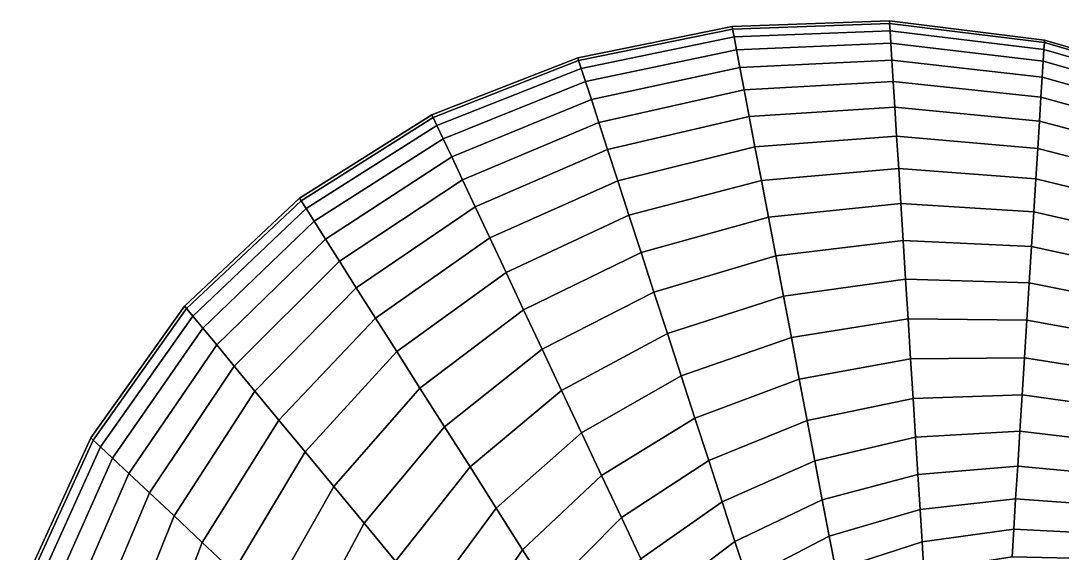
# Model space of a CAD drawing. Extents: x -13.1 to 9.8, y -16 to 20.1.
# Drawn here: x -12.25 to 1.22, y 13.2 to 20.09 of the extents above; entities that cross this region are included whole.
import ezdxf

# ---------------------------------------------------------------- set-up
doc = ezdxf.new("R2010")
doc.units = 0
doc.header["$MEASUREMENT"] = 0

msp = doc.modelspace()

# ---------------------------------------------------------------- linework, layer by layer
for points in [[(-1.01179, 20.0859), (-3.04841, 20.0139), (-3.04195, 19.98, 0.548303), (-1.00975, 20.0534, 0.517072)], [(-1.00975, 20.0534, -0.517072), (-3.04195, 19.98, -0.548303), (-3.04841, 20.0139), (-1.01179, 20.0859)], [(0.99602, 19.8352), (-1.01179, 20.0859), (-1.00975, 20.0534, 0.517072), (0.994101, 19.8047, 0.485593)], [(0.994101, 19.8047, -0.485593), (-1.00975, 20.0534, -0.517072), (-1.01179, 20.0859), (0.99602, 19.8352)], [(-3.04841, 20.0139), (-5.04451, 19.6089), (-5.03326, 19.5743, 0.578793), (-3.04195, 19.98, 0.548303)], [(-3.04195, 19.98, -0.548303), (-5.03326, 19.5743, -0.578793), (-5.04451, 19.6089), (-3.04841, 20.0139)], [(-3.04195, 19.98, 0.548303), (-5.03326, 19.5743, 0.578793), (-4.99968, 19.4709, 1.14846), (-3.02266, 19.8789, 1.08796)], [(-3.02266, 19.8789, -1.08796), (-4.99968, 19.4709, -1.14846), (-5.03326, 19.5743, -0.578793), (-3.04195, 19.98, -0.548303)], [(-1.00975, 20.0534, 0.517072), (-3.04195, 19.98, 0.548303), (-3.02266, 19.8789, 1.08796), (-1.00365, 19.9565, 1.02599)], [(-1.00365, 19.9565, -1.02599), (-3.02266, 19.8789, -1.08796), (-3.04195, 19.98, -0.548303), (-1.00975, 20.0534, -0.517072)], [(-1.00365, 19.9565, 1.02599), (-3.02266, 19.8789, 1.08796), (-2.99084, 19.7121, 1.61046), (-0.993599, 19.7967, 1.51873)], [(-0.993599, 19.7967, -1.51873), (-2.99084, 19.7121, -1.61046), (-3.02266, 19.8789, -1.08796), (-1.00365, 19.9565, -1.02599)], [(0.994101, 19.8047, 0.485593), (-1.00975, 20.0534, 0.517072), (-1.00365, 19.9565, 1.02599), (0.988377, 19.7137, 0.963529)], [(0.988377, 19.7137, -0.963529), (-1.00365, 19.9565, -1.02599), (-1.00975, 20.0534, -0.517072), (0.994101, 19.8047, -0.485593)], [(0.988377, 19.7137, 0.963529), (-1.00365, 19.9565, 1.02599), (-0.993599, 19.7967, 1.51873), (0.978936, 19.5637, 1.42627)], [(0.978936, 19.5637, -1.42627), (-0.993599, 19.7967, -1.51873), (-1.00365, 19.9565, -1.02599), (0.988377, 19.7137, -0.963529)], [(-3.02266, 19.8789, 1.08796), (-4.99968, 19.4709, 1.14846), (-4.9443, 19.3005, 1.70001), (-2.99084, 19.7121, 1.61046)], [(-2.99084, 19.7121, -1.61046), (-4.9443, 19.3005, -1.70001), (-4.99968, 19.4709, -1.14846), (-3.02266, 19.8789, -1.08796)], [(2.90796, 19.2776), (0.99602, 19.8352), (0.994101, 19.8047, 0.485593), (2.90261, 19.2495, 0.454363)], [(2.90261, 19.2495, -0.454363), (0.994101, 19.8047, -0.485593), (0.99602, 19.8352), (2.90796, 19.2776)], [(-2.99084, 19.7121, 1.61046), (-4.9443, 19.3005, 1.70001), (-4.86799, 19.0657, 2.22475), (-2.94701, 19.4823, 2.10756)], [(-2.94701, 19.4823, -2.10756), (-4.86799, 19.0657, -2.22475), (-4.9443, 19.3005, -1.70001), (-2.99084, 19.7121, -1.61046)], [(-0.993599, 19.7967, 1.51873), (-2.99084, 19.7121, 1.61046), (-2.94701, 19.4823, 2.10756), (-0.979748, 19.5766, 1.98751)], [(-0.979748, 19.5766, -1.98751), (-2.94701, 19.4823, -2.10756), (-2.99084, 19.7121, -1.61046), (-0.993599, 19.7967, -1.51873)], [(0.978936, 19.5637, 1.42627), (-0.993599, 19.7967, 1.51873), (-0.979748, 19.5766, 1.98751), (0.965928, 19.3569, 1.86652)], [(0.965928, 19.3569, -1.86652), (-0.979748, 19.5766, -1.98751), (-0.993599, 19.7967, -1.51873), (0.978936, 19.5637, -1.42627)], [(2.88662, 19.1657, 0.90156), (0.988377, 19.7137, 0.963529), (0.978936, 19.5637, 1.42627), (2.86026, 19.0276, 1.33454)], [(2.86026, 19.0276, -1.33454), (0.978936, 19.5637, -1.42627), (0.988377, 19.7137, -0.963529), (2.88662, 19.1657, -0.90156)], [(2.90261, 19.2495, 0.454363), (0.994101, 19.8047, 0.485593), (0.988377, 19.7137, 0.963529), (2.88662, 19.1657, 0.90156)], [(2.88662, 19.1657, -0.90156), (0.988377, 19.7137, -0.963529), (0.994101, 19.8047, -0.485593), (2.90261, 19.2495, -0.454363)], [(-5.04451, 19.6089), (-6.93191, 18.8671), (-6.91562, 18.8324, 0.608062), (-5.03326, 19.5743, 0.578793)], [(-5.03326, 19.5743, -0.578793), (-6.91562, 18.8324, -0.608062), (-6.93191, 18.8671), (-5.04451, 19.6089)], [(-5.03326, 19.5743, 0.578793), (-6.91562, 18.8324, 0.608062), (-6.86701, 18.7291, 1.20653), (-4.99968, 19.4709, 1.14846)], [(-4.99968, 19.4709, -1.14846), (-6.86701, 18.7291, -1.20653), (-6.91562, 18.8324, -0.608062), (-5.03326, 19.5743, -0.578793)], [(-0.979748, 19.5766, 1.98751), (-2.94701, 19.4823, 2.10756), (-2.89185, 19.1932, 2.57142), (-0.962317, 19.2995, 2.42496)], [(-0.962317, 19.2995, -2.42496), (-2.89185, 19.1932, -2.57142), (-2.94701, 19.4823, -2.10756), (-0.979748, 19.5766, -1.98751)], [(0.965928, 19.3569, 1.86652), (-0.979748, 19.5766, 1.98751), (-0.962317, 19.2995, 2.42496), (0.949558, 19.0967, 2.27733)], [(0.949558, 19.0967, -2.27733), (-0.962317, 19.2995, -2.42496), (-0.979748, 19.5766, -1.98751), (0.965928, 19.3569, -1.86652)], [(2.86026, 19.0276, 1.33454), (0.978936, 19.5637, 1.42627), (0.965928, 19.3569, 1.86652), (2.82394, 18.8371, 1.74647)], [(2.82394, 18.8371, -1.74647), (0.965928, 19.3569, -1.86652), (0.978936, 19.5637, -1.42627), (2.86026, 19.0276, -1.33454)], [(-4.99968, 19.4709, 1.14846), (-6.86701, 18.7291, 1.20653), (-6.78685, 18.5588, 1.78598), (-4.9443, 19.3005, 1.70001)], [(-4.9443, 19.3005, -1.70001), (-6.78685, 18.5588, -1.78598), (-6.86701, 18.7291, -1.20653), (-4.99968, 19.4709, -1.14846)], [(-2.94701, 19.4823, 2.10756), (-4.86799, 19.0657, 2.22475), (-4.77197, 18.7701, 2.71441), (-2.89185, 19.1932, 2.57142)], [(-2.89185, 19.1932, -2.57142), (-4.77197, 18.7701, -2.71441), (-4.86799, 19.0657, -2.22475), (-2.94701, 19.4823, -2.10756)], [(-4.9443, 19.3005, 1.70001), (-6.78685, 18.5588, 1.78598), (-6.6764, 18.3241, 2.33726), (-4.86799, 19.0657, 2.22475)], [(-4.86799, 19.0657, -2.22475), (-6.6764, 18.3241, -2.33726), (-6.78685, 18.5588, -1.78598), (-4.9443, 19.3005, -1.70001)], [(-0.962317, 19.2995, 2.42496), (-2.89185, 19.1932, 2.57142), (-2.82623, 18.8492, 2.99473), (-0.94158, 18.9699, 2.82415)], [(-0.94158, 18.9699, -2.82415), (-2.82623, 18.8492, -2.99473), (-2.89185, 19.1932, -2.57142), (-0.962317, 19.2995, -2.42496)], [(0.949558, 19.0967, 2.27733), (-0.962317, 19.2995, 2.42496), (-0.94158, 18.9699, 2.82415), (0.930084, 18.7872, 2.65222)], [(0.930084, 18.7872, -2.65222), (-0.94158, 18.9699, -2.82415), (-0.962317, 19.2995, -2.42496), (0.949558, 19.0967, -2.27733)], [(2.82394, 18.8371, 1.74647), (0.965928, 19.3569, 1.86652), (0.949558, 19.0967, 2.27733), (2.77823, 18.5975, 2.13086)], [(2.77823, 18.5975, -2.13086), (0.949558, 19.0967, -2.27733), (0.965928, 19.3569, -1.86652), (2.82394, 18.8371, -1.74647)], [(-2.89185, 19.1932, 2.57142), (-4.77197, 18.7701, 2.71441), (-4.65773, 18.4185, 3.16126), (-2.82623, 18.8492, 2.99473)], [(-2.82623, 18.8492, -2.99473), (-4.65773, 18.4185, -3.16126), (-4.77197, 18.7701, -2.71441), (-2.89185, 19.1932, -2.57142)], [(-4.86799, 19.0657, 2.22475), (-6.6764, 18.3241, 2.33726), (-6.5374, 18.0287, 2.85167), (-4.77197, 18.7701, 2.71441)], [(-4.77197, 18.7701, -2.71441), (-6.5374, 18.0287, -2.85167), (-6.6764, 18.3241, -2.33726), (-4.86799, 19.0657, -2.22475)], [(2.77823, 18.5975, 2.13086), (0.949558, 19.0967, 2.27733), (0.930084, 18.7872, 2.65222), (2.72385, 18.3125, 2.48165)], [(2.72385, 18.3125, -2.48165), (0.930084, 18.7872, -2.65222), (0.949558, 19.0967, -2.27733), (2.77823, 18.5975, -2.13086)], [(-0.94158, 18.9699, 2.82415), (-2.82623, 18.8492, 2.99473), (-2.75119, 18.4558, 3.37081), (-0.917866, 18.593, 3.17881)], [(-0.917866, 18.593, -3.17881), (-2.75119, 18.4558, -3.37081), (-2.82623, 18.8492, -2.99473), (-0.94158, 18.9699, -2.82415)], [(0.930084, 18.7872, 2.65222), (-0.94158, 18.9699, 2.82415), (-0.917866, 18.593, 3.17881), (0.907813, 18.4332, 2.98529)], [(0.907813, 18.4332, -2.98529), (-0.917866, 18.593, -3.17881), (-0.94158, 18.9699, -2.82415), (0.930084, 18.7872, -2.65222)], [(-6.93191, 18.8671), (-8.64697, 17.7914), (-8.62554, 17.7576, 0.635647), (-6.91562, 18.8324, 0.608062)], [(-6.91562, 18.8324, -0.608062), (-8.62554, 17.7576, -0.635647), (-8.64697, 17.7914), (-6.93191, 18.8671)], [(-6.91562, 18.8324, 0.608062), (-8.62554, 17.7576, 0.635647), (-8.56159, 17.6569, 1.26127), (-6.86701, 18.7291, 1.20653)], [(-6.86701, 18.7291, -1.20653), (-8.56159, 17.6569, -1.26127), (-8.62554, 17.7576, -0.635647), (-6.91562, 18.8324, -0.608062)], [(-4.77197, 18.7701, 2.71441), (-6.5374, 18.0287, 2.85167), (-6.37204, 17.6773, 3.32112), (-4.65773, 18.4185, 3.16126)], [(-4.65773, 18.4185, -3.16126), (-6.37204, 17.6773, -3.32112), (-6.5374, 18.0287, -2.85167), (-4.77197, 18.7701, -2.71441)], [(-2.82623, 18.8492, 2.99473), (-4.65773, 18.4185, 3.16126), (-4.52709, 18.0165, 3.55826), (-2.75119, 18.4558, 3.37081)], [(-2.75119, 18.4558, -3.37081), (-4.52709, 18.0165, -3.55826), (-4.65773, 18.4185, -3.16126), (-2.82623, 18.8492, -2.99473)], [(2.72385, 18.3125, 2.48165), (0.930084, 18.7872, 2.65222), (0.907813, 18.4332, 2.98529), (2.66166, 17.9865, 2.79329)], [(2.66166, 17.9865, -2.79329), (0.907813, 18.4332, -2.98529), (0.930084, 18.7872, -2.65222), (2.72385, 18.3125, -2.48165)], [(-6.86701, 18.7291, 1.20653), (-8.56159, 17.6569, 1.26127), (-8.45614, 17.4907, 1.867), (-6.78685, 18.5588, 1.78598)], [(-6.78685, 18.5588, -1.78598), (-8.45614, 17.4907, -1.867), (-8.56159, 17.6569, -1.26127), (-6.86701, 18.7291, -1.20653)], [(-6.78685, 18.5588, 1.78598), (-8.45614, 17.4907, 1.867), (-8.31083, 17.2617, 2.44329), (-6.6764, 18.3241, 2.33726)], [(-6.6764, 18.3241, -2.33726), (-8.31083, 17.2617, -2.44329), (-8.45614, 17.4907, -1.867), (-6.78685, 18.5588, -1.78598)], [(-0.917866, 18.593, 3.17881), (-2.75119, 18.4558, 3.37081), (-2.6679, 18.0192, 3.69373), (-0.891547, 18.1747, 3.48334)], [(-0.891547, 18.1747, -3.48334), (-2.6679, 18.0192, -3.69373), (-2.75119, 18.4558, -3.37081), (-0.917866, 18.593, -3.17881)], [(0.907813, 18.4332, 2.98529), (-0.917866, 18.593, 3.17881), (-0.891547, 18.1747, 3.48334), (0.883097, 18.0403, 3.27128)], [(0.883097, 18.0403, -3.27128), (-0.891547, 18.1747, -3.48334), (-0.917866, 18.593, -3.17881), (0.907813, 18.4332, -2.98529)], [(-4.65773, 18.4185, 3.16126), (-6.37204, 17.6773, 3.32112), (-6.18294, 17.2754, 3.73819), (-4.52709, 18.0165, 3.55826)], [(-4.52709, 18.0165, -3.55826), (-6.18294, 17.2754, -3.73819), (-6.37204, 17.6773, -3.32112), (-4.65773, 18.4185, -3.16126)], [(-2.75119, 18.4558, 3.37081), (-4.52709, 18.0165, 3.55826), (-4.38211, 17.5703, 3.89914), (-2.6679, 18.0192, 3.69373)], [(-2.6679, 18.0192, -3.69373), (-4.38211, 17.5703, -3.89914), (-4.52709, 18.0165, -3.55826), (-2.75119, 18.4558, -3.37081)], [(2.66166, 17.9865, 2.79329), (0.907813, 18.4332, 2.98529), (0.883097, 18.0403, 3.27128), (2.59265, 17.6247, 3.06089)], [(2.59265, 17.6247, -3.06089), (0.883097, 18.0403, -3.27128), (0.907813, 18.4332, -2.98529), (2.66166, 17.9865, -2.79329)], [(-6.6764, 18.3241, 2.33726), (-8.31083, 17.2617, 2.44329), (-8.12797, 16.9736, 2.98104), (-6.5374, 18.0287, 2.85167)], [(-6.5374, 18.0287, -2.85167), (-8.12797, 16.9736, -2.98104), (-8.31083, 17.2617, -2.44329), (-6.6764, 18.3241, -2.33726)], [(-0.891547, 18.1747, 3.48334), (-2.6679, 18.0192, 3.69373), (-2.57769, 17.5463, 3.9584), (-0.86304, 17.7215, 3.73294)], [(-0.86304, 17.7215, -3.73294), (-2.57769, 17.5463, -3.9584), (-2.6679, 18.0192, -3.69373), (-0.891547, 18.1747, -3.48334)], [(0.883097, 18.0403, 3.27128), (-0.891547, 18.1747, 3.48334), (-0.86304, 17.7215, 3.73294), (0.856325, 17.6148, 3.50568)], [(0.856325, 17.6148, -3.50568), (-0.86304, 17.7215, -3.73294), (-0.891547, 18.1747, -3.48334), (0.883097, 18.0403, -3.27128)], [(-6.5374, 18.0287, 2.85167), (-8.12797, 16.9736, 2.98104), (-7.91043, 16.6308, 3.47179), (-6.37204, 17.6773, 3.32112)], [(-6.37204, 17.6773, -3.32112), (-7.91043, 16.6308, -3.47179), (-8.12797, 16.9736, -2.98104), (-6.5374, 18.0287, -2.85167)], [(-4.52709, 18.0165, 3.55826), (-6.18294, 17.2754, 3.73819), (-5.97307, 16.8294, 4.09631), (-4.38211, 17.5703, 3.89914)], [(-4.38211, 17.5703, -3.89914), (-5.97307, 16.8294, -4.09631), (-6.18294, 17.2754, -3.73819), (-4.52709, 18.0165, -3.55826)], [(-2.6679, 18.0192, 3.69373), (-4.38211, 17.5703, 3.89914), (-4.22507, 17.0869, 4.17852), (-2.57769, 17.5463, 3.9584)], [(-2.57769, 17.5463, -3.9584), (-4.22507, 17.0869, -4.17852), (-4.38211, 17.5703, -3.89914), (-2.6679, 18.0192, -3.69373)], [(2.59265, 17.6247, 3.06089), (0.883097, 18.0403, 3.27128), (0.856325, 17.6148, 3.50568), (2.51789, 17.2328, 3.28021)], [(2.51789, 17.2328, -3.28021), (0.856325, 17.6148, -3.50568), (0.883097, 18.0403, -3.27128), (2.59265, 17.6247, -3.06089)], [(-8.64697, 17.7914), (-10.1337, 16.3926), (-10.1072, 16.3605, 0.661114), (-8.62554, 17.7576, 0.635647)], [(-8.62554, 17.7576, -0.635647), (-10.1072, 16.3605, -0.661114), (-10.1337, 16.3926), (-8.64697, 17.7914)], [(-8.62554, 17.7576, 0.635647), (-10.1072, 16.3605, 0.661114), (-10.0281, 16.2649, 1.3118), (-8.56159, 17.6569, 1.26127)], [(-8.56159, 17.6569, -1.26127), (-10.0281, 16.2649, -1.3118), (-10.1072, 16.3605, -0.661114), (-8.62554, 17.7576, -0.635647)], [(-8.56159, 17.6569, 1.26127), (-10.0281, 16.2649, 1.3118), (-9.89761, 16.1071, 1.9418), (-8.45614, 17.4907, 1.867)], [(-8.45614, 17.4907, -1.867), (-9.89761, 16.1071, -1.9418), (-10.0281, 16.2649, -1.3118), (-8.56159, 17.6569, -1.26127)], [(-6.37204, 17.6773, 3.32112), (-7.91043, 16.6308, 3.47179), (-7.66166, 16.2388, 3.90778), (-6.18294, 17.2754, 3.73819)], [(-6.18294, 17.2754, -3.73819), (-7.66166, 16.2388, -3.90778), (-7.91043, 16.6308, -3.47179), (-6.37204, 17.6773, -3.32112)], [(-0.86304, 17.7215, 3.73294), (-2.57769, 17.5463, 3.9584), (-2.48198, 17.0445, 4.16065), (-0.832793, 17.2408, 3.92366)], [(-0.832793, 17.2408, -3.92366), (-2.48198, 17.0445, -4.16065), (-2.57769, 17.5463, -3.9584), (-0.86304, 17.7215, -3.73294)], [(0.856325, 17.6148, 3.50568), (-0.86304, 17.7215, 3.73294), (-0.832793, 17.2408, 3.92366), (0.827919, 17.1633, 3.68479)], [(0.827919, 17.1633, -3.68479), (-0.832793, 17.2408, -3.92366), (-0.86304, 17.7215, -3.73294), (0.856325, 17.6148, -3.50568)], [(-4.38211, 17.5703, 3.89914), (-5.97307, 16.8294, 4.09631), (-5.74574, 16.3463, 4.38982), (-4.22507, 17.0869, 4.17852)], [(-4.22507, 17.0869, -4.17852), (-5.74574, 16.3463, -4.38982), (-5.97307, 16.8294, -4.09631), (-4.38211, 17.5703, -3.89914)], [(-2.57769, 17.5463, 3.9584), (-4.22507, 17.0869, 4.17852), (-4.05844, 16.5741, 4.39201), (-2.48198, 17.0445, 4.16065)], [(-2.48198, 17.0445, -4.16065), (-4.05844, 16.5741, -4.39201), (-4.22507, 17.0869, -4.17852), (-2.57769, 17.5463, -3.9584)], [(2.51789, 17.2328, 3.28021), (0.856325, 17.6148, 3.50568), (0.827919, 17.1633, 3.68479), (2.43858, 16.817, 3.44781)], [(2.43858, 16.817, -3.44781), (0.827919, 17.1633, -3.68479), (0.856325, 17.6148, -3.50568), (2.51789, 17.2328, -3.28021)], [(-8.45614, 17.4907, 1.867), (-9.89761, 16.1071, 1.9418), (-9.71782, 15.8898, 2.54118), (-8.31083, 17.2617, 2.44329)], [(-8.31083, 17.2617, -2.44329), (-9.71782, 15.8898, -2.54118), (-9.89761, 16.1071, -1.9418), (-8.45614, 17.4907, -1.867)], [(-8.31083, 17.2617, 2.44329), (-9.71782, 15.8898, 2.54118), (-9.49158, 15.6163, 3.10048), (-8.12797, 16.9736, 2.98104)], [(-8.12797, 16.9736, -2.98104), (-9.49158, 15.6163, -3.10048), (-9.71782, 15.8898, -2.54118), (-8.31083, 17.2617, -2.44329)], [(-6.18294, 17.2754, 3.73819), (-7.66166, 16.2388, 3.90778), (-7.38557, 15.8037, 4.28214), (-5.97307, 16.8294, 4.09631)], [(-5.97307, 16.8294, -4.09631), (-7.38557, 15.8037, -4.28214), (-7.66166, 16.2388, -3.90778), (-6.18294, 17.2754, -3.73819)], [(-0.832793, 17.2408, 3.92366), (-2.48198, 17.0445, 4.16065), (-2.38227, 16.5218, 4.29727), (-0.801283, 16.74, 4.05251)], [(-0.801283, 16.74, -4.05251), (-2.38227, 16.5218, -4.29727), (-2.48198, 17.0445, -4.16065), (-0.832793, 17.2408, -3.92366)], [(0.827919, 17.1633, 3.68479), (-0.832793, 17.2408, 3.92366), (-0.801283, 16.74, 4.05251), (0.798328, 16.693, 3.80579)], [(0.798328, 16.693, -3.80579), (-0.801283, 16.74, -4.05251), (-0.832793, 17.2408, -3.92366), (0.827919, 17.1633, -3.68479)], [(2.43858, 16.817, 3.44781), (0.827919, 17.1633, 3.68479), (0.798328, 16.693, 3.80579), (2.35595, 16.3839, 3.56102)], [(2.35595, 16.3839, -3.56102), (0.798328, 16.693, -3.80579), (0.827919, 17.1633, -3.68479), (2.43858, 16.817, -3.44781)], [(-4.22507, 17.0869, 4.17852), (-5.74574, 16.3463, 4.38982), (-5.50455, 15.8338, 4.61411), (-4.05844, 16.5741, 4.39201)], [(-4.05844, 16.5741, -4.39201), (-5.50455, 15.8338, -4.61411), (-5.74574, 16.3463, -4.38982), (-4.22507, 17.0869, -4.17852)], [(-2.48198, 17.0445, 4.16065), (-4.05844, 16.5741, 4.39201), (-3.88486, 16.0399, 4.53624), (-2.38227, 16.5218, 4.29727)], [(-2.38227, 16.5218, -4.29727), (-3.88486, 16.0399, -4.53624), (-4.05844, 16.5741, -4.39201), (-2.48198, 17.0445, -4.16065)], [(-8.12797, 16.9736, 2.98104), (-9.49158, 15.6163, 3.10048), (-9.22243, 15.291, 3.61088), (-7.91043, 16.6308, 3.47179)], [(-7.91043, 16.6308, -3.47179), (-9.22243, 15.291, -3.61088), (-9.49158, 15.6163, -3.10048), (-8.12797, 16.9736, -2.98104)], [(-5.97307, 16.8294, 4.09631), (-7.38557, 15.8037, 4.28214), (-7.08651, 15.3325, 4.58897), (-5.74574, 16.3463, 4.38982)], [(-5.74574, 16.3463, -4.38982), (-7.08651, 15.3325, -4.58897), (-7.38557, 15.8037, -4.28214), (-5.97307, 16.8294, -4.09631)], [(-0.801283, 16.74, 4.05251), (-2.38227, 16.5218, 4.29727), (-2.28013, 15.9864, 4.36613), (-0.769009, 16.227, 4.11744)], [(-0.769009, 16.227, -4.11744), (-2.28013, 15.9864, -4.36613), (-2.38227, 16.5218, -4.29727), (-0.801283, 16.74, -4.05251)], [(0.798328, 16.693, 3.80579), (-0.801283, 16.74, 4.05251), (-0.769009, 16.227, 4.11744), (0.768018, 16.2112, 3.86677)], [(0.768018, 16.2112, -3.86677), (-0.769009, 16.227, -4.11744), (-0.801283, 16.74, -4.05251), (0.798328, 16.693, -3.80579)], [(-7.91043, 16.6308, 3.47179), (-9.22243, 15.291, 3.61088), (-8.91463, 14.9189, 4.06434), (-7.66166, 16.2388, 3.90778)], [(-7.66166, 16.2388, -3.90778), (-8.91463, 14.9189, -4.06434), (-9.22243, 15.291, -3.61088), (-7.91043, 16.6308, -3.47179)], [(2.35595, 16.3839, 3.56102), (0.798328, 16.693, 3.80579), (0.768018, 16.2112, 3.86677), (2.27132, 15.9402, 3.61808)], [(2.27132, 15.9402, -3.61808), (0.768018, 16.2112, -3.86677), (0.798328, 16.693, -3.80579), (2.35595, 16.3839, -3.56102)], [(-4.05844, 16.5741, 4.39201), (-5.50455, 15.8338, 4.61411), (-5.25329, 15.2998, 4.76562), (-3.88486, 16.0399, 4.53624)], [(-3.88486, 16.0399, -4.53624), (-5.25329, 15.2998, -4.76562), (-5.50455, 15.8338, -4.61411), (-4.05844, 16.5741, -4.39201)], [(-2.38227, 16.5218, 4.29727), (-3.88486, 16.0399, 4.53624), (-3.70706, 15.4927, 4.60892), (-2.28013, 15.9864, 4.36613)], [(-2.28013, 15.9864, -4.36613), (-3.70706, 15.4927, -4.60892), (-3.88486, 16.0399, -4.53624), (-2.38227, 16.5218, -4.29727)], [(-10.1337, 16.3926), (-11.3466, 14.689), (-11.3152, 14.6595, 0.684061), (-10.1072, 16.3605, 0.661114)], [(-10.1072, 16.3605, -0.661114), (-11.3152, 14.6595, -0.684061), (-11.3466, 14.689), (-10.1337, 16.3926)], [(-10.1072, 16.3605, 0.661114), (-11.3152, 14.6595, 0.684061), (-11.2216, 14.5716, 1.35733), (-10.0281, 16.2649, 1.3118)], [(-10.0281, 16.2649, -1.3118), (-11.2216, 14.5716, -1.35733), (-11.3152, 14.6595, -0.684061), (-10.1072, 16.3605, -0.661114)], [(-5.74574, 16.3463, 4.38982), (-7.08651, 15.3325, 4.58897), (-6.7692, 14.8325, 4.82343), (-5.50455, 15.8338, 4.61411)], [(-5.50455, 15.8338, -4.61411), (-6.7692, 14.8325, -4.82343), (-7.08651, 15.3325, -4.58897), (-5.74574, 16.3463, -4.38982)], [(-10.0281, 16.2649, 1.3118), (-11.2216, 14.5716, 1.35733), (-11.0672, 14.4266, 2.0092), (-9.89761, 16.1071, 1.9418)], [(-9.89761, 16.1071, -1.9418), (-11.0672, 14.4266, -2.0092), (-11.2216, 14.5716, -1.35733), (-10.0281, 16.2649, -1.3118)], [(-7.66166, 16.2388, 3.90778), (-8.91463, 14.9189, 4.06434), (-8.57302, 14.506, 4.4537), (-7.38557, 15.8037, 4.28214)], [(-7.38557, 15.8037, -4.28214), (-8.57302, 14.506, -4.4537), (-8.91463, 14.9189, -4.06434), (-7.66166, 16.2388, -3.90778)], [(-0.769009, 16.227, 4.11744), (-2.28013, 15.9864, 4.36613), (-2.17719, 15.4468, 4.36613), (-0.736477, 15.7099, 4.11744)], [(-0.736477, 15.7099, -4.11744), (-2.17719, 15.4468, -4.36613), (-2.28013, 15.9864, -4.36613), (-0.769009, 16.227, -4.11744)], [(0.768018, 16.2112, 3.86677), (-0.769009, 16.227, 4.11744), (-0.736477, 15.7099, 4.11744), (0.737467, 15.7256, 3.86677)], [(0.737467, 15.7256, -3.86677), (-0.736477, 15.7099, -4.11744), (-0.769009, 16.227, -4.11744), (0.768018, 16.2112, -3.86677)], [(2.27132, 15.9402, 3.61808), (0.768018, 16.2112, 3.86677), (0.737467, 15.7256, 3.86677), (2.18601, 15.493, 3.61808)], [(2.18601, 15.493, -3.61808), (0.737467, 15.7256, -3.86677), (0.768018, 16.2112, -3.86677), (2.27132, 15.9402, -3.61808)], [(-9.89761, 16.1071, 1.9418), (-11.0672, 14.4266, 2.0092), (-10.8544, 14.2268, 2.62938), (-9.71782, 15.8898, 2.54118)], [(-9.71782, 15.8898, -2.54118), (-10.8544, 14.2268, -2.62938), (-11.0672, 14.4266, -2.0092), (-9.89761, 16.1071, -1.9418)], [(-3.88486, 16.0399, 4.53624), (-5.25329, 15.2998, 4.76562), (-4.99592, 14.7529, 4.84199), (-3.70706, 15.4927, 4.60892)], [(-3.70706, 15.4927, -4.60892), (-4.99592, 14.7529, -4.84199), (-5.25329, 15.2998, -4.76562), (-3.88486, 16.0399, -4.53624)], [(-2.28013, 15.9864, 4.36613), (-3.70706, 15.4927, 4.60892), (-3.52785, 14.9411, 4.60892), (-2.17719, 15.4468, 4.36613)], [(-2.17719, 15.4468, -4.36613), (-3.52785, 14.9411, -4.60892), (-3.70706, 15.4927, -4.60892), (-2.28013, 15.9864, -4.36613)], [(-9.71782, 15.8898, 2.54118), (-10.8544, 14.2268, 2.62938), (-10.5867, 13.9754, 3.2081), (-9.49158, 15.6163, 3.10048)], [(-9.49158, 15.6163, -3.10048), (-10.5867, 13.9754, -3.2081), (-10.8544, 14.2268, -2.62938), (-9.71782, 15.8898, -2.54118)], [(-7.38557, 15.8037, 4.28214), (-8.57302, 14.506, 4.4537), (-8.20301, 14.0587, 4.77283), (-7.08651, 15.3325, 4.58897)], [(-7.08651, 15.3325, -4.58897), (-8.20301, 14.0587, -4.77283), (-8.57302, 14.506, -4.4537), (-7.38557, 15.8037, -4.28214)], [(-5.50455, 15.8338, 4.61411), (-6.7692, 14.8325, 4.82343), (-6.43866, 14.3116, 4.98182), (-5.25329, 15.2998, 4.76562)], [(-5.25329, 15.2998, -4.76562), (-6.43866, 14.3116, -4.98182), (-6.7692, 14.8325, -4.82343), (-5.50455, 15.8338, -4.61411)], [(-0.736477, 15.7099, 4.11744), (-2.17719, 15.4468, 4.36613), (-2.07506, 14.9114, 4.29727), (-0.704202, 15.1969, 4.05251)], [(-0.704202, 15.1969, -4.05251), (-2.07506, 14.9114, -4.29727), (-2.17719, 15.4468, -4.36613), (-0.736477, 15.7099, -4.11744)], [(0.737467, 15.7256, 3.86677), (-0.736477, 15.7099, 4.11744), (-0.704202, 15.1969, 4.05251), (0.707157, 15.2439, 3.80579)], [(0.707157, 15.2439, -3.80579), (-0.704202, 15.1969, -4.05251), (-0.736477, 15.7099, -4.11744), (0.737467, 15.7256, -3.86677)], [(2.18601, 15.493, 3.61808), (0.737467, 15.7256, 3.86677), (0.707157, 15.2439, 3.80579), (2.10137, 15.0493, 3.56102)], [(2.10137, 15.0493, -3.56102), (0.707157, 15.2439, -3.80579), (0.737467, 15.7256, -3.86677), (2.18601, 15.493, -3.61808)], [(-9.49158, 15.6163, 3.10048), (-10.5867, 13.9754, 3.2081), (-10.2682, 13.6763, 3.73622), (-9.22243, 15.291, 3.61088)], [(-9.22243, 15.291, -3.61088), (-10.2682, 13.6763, -3.73622), (-10.5867, 13.9754, -3.2081), (-9.49158, 15.6163, -3.10048)], [(-3.70706, 15.4927, 4.60892), (-4.99592, 14.7529, 4.84199), (-4.73651, 14.2016, 4.84199), (-3.52785, 14.9411, 4.60892)], [(-3.52785, 14.9411, -4.60892), (-4.73651, 14.2016, -4.84199), (-4.99592, 14.7529, -4.84199), (-3.70706, 15.4927, -4.60892)], [(-2.17719, 15.4468, 4.36613), (-3.52785, 14.9411, 4.60892), (-3.35006, 14.3939, 4.53624), (-2.07506, 14.9114, 4.29727)], [(-2.07506, 14.9114, -4.29727), (-3.35006, 14.3939, -4.53624), (-3.52785, 14.9411, -4.60892), (-2.17719, 15.4468, -4.36613)], [(-9.22243, 15.291, 3.61088), (-10.2682, 13.6763, 3.73622), (-9.90399, 13.3343, 4.20541), (-8.91463, 14.9189, 4.06434)], [(-8.91463, 14.9189, -4.06434), (-9.90399, 13.3343, -4.20541), (-10.2682, 13.6763, -3.73622), (-9.22243, 15.291, -3.61088)], [(-7.08651, 15.3325, 4.58897), (-8.20301, 14.0587, 4.77283), (-7.81042, 13.5842, 5.01668), (-6.7692, 14.8325, 4.82343)], [(-6.7692, 14.8325, -4.82343), (-7.81042, 13.5842, -5.01668), (-8.20301, 14.0587, -4.77283), (-7.08651, 15.3325, -4.58897)], [(-5.25329, 15.2998, 4.76562), (-6.43866, 14.3116, 4.98182), (-6.10008, 13.7781, 5.06165), (-4.99592, 14.7529, 4.84199)], [(-4.99592, 14.7529, -4.84199), (-6.10008, 13.7781, -5.06165), (-6.43866, 14.3116, -4.98182), (-5.25329, 15.2998, -4.76562)], [(0.707157, 15.2439, 3.80579), (-0.704202, 15.1969, 4.05251), (-0.672693, 14.6961, 3.92366), (0.677566, 14.7735, 3.68479)], [(0.677566, 14.7735, -3.68479), (-0.672693, 14.6961, -3.92366), (-0.704202, 15.1969, -4.05251), (0.707157, 15.2439, -3.80579)], [(2.10137, 15.0493, 3.56102), (0.707157, 15.2439, 3.80579), (0.677566, 14.7735, 3.68479), (2.01875, 14.6162, 3.44781)], [(2.01875, 14.6162, -3.44781), (0.677566, 14.7735, -3.68479), (0.707157, 15.2439, -3.80579), (2.10137, 15.0493, -3.56102)], [(-0.704202, 15.1969, 4.05251), (-2.07506, 14.9114, 4.29727), (-1.97535, 14.3887, 4.16065), (-0.672693, 14.6961, 3.92366)], [(-0.672693, 14.6961, -3.92366), (-1.97535, 14.3887, -4.16065), (-2.07506, 14.9114, -4.29727), (-0.704202, 15.1969, -4.05251)], [(-8.91463, 14.9189, 4.06434), (-9.90399, 13.3343, 4.20541), (-9.49977, 12.9547, 4.60829), (-8.57302, 14.506, 4.4537)], [(-8.57302, 14.506, -4.4537), (-9.49977, 12.9547, -4.60829), (-9.90399, 13.3343, -4.20541), (-8.91463, 14.9189, -4.06434)], [(-6.7692, 14.8325, 4.82343), (-7.81042, 13.5842, 5.01668), (-7.40144, 13.0898, 5.18142), (-6.43866, 14.3116, 4.98182)], [(-6.43866, 14.3116, -4.98182), (-7.40144, 13.0898, -5.18142), (-7.81042, 13.5842, -5.01668), (-6.7692, 14.8325, -4.82343)], [(-3.52785, 14.9411, 4.60892), (-4.73651, 14.2016, 4.84199), (-4.47914, 13.6547, 4.76562), (-3.35006, 14.3939, 4.53624)], [(-3.35006, 14.3939, -4.53624), (-4.47914, 13.6547, -4.76562), (-4.73651, 14.2016, -4.84199), (-3.52785, 14.9411, -4.60892)], [(-2.07506, 14.9114, 4.29727), (-3.35006, 14.3939, 4.53624), (-3.17647, 13.8597, 4.39201), (-1.97535, 14.3887, 4.16065)], [(-1.97535, 14.3887, -4.16065), (-3.17647, 13.8597, -4.39201), (-3.35006, 14.3939, -4.53624), (-2.07506, 14.9114, -4.29727)], [(-4.99592, 14.7529, 4.84199), (-6.10008, 13.7781, 5.06165), (-5.75881, 13.2404, 5.06165), (-4.73651, 14.2016, 4.84199)], [(-4.73651, 14.2016, -4.84199), (-5.75881, 13.2404, -5.06165), (-6.10008, 13.7781, -5.06165), (-4.99592, 14.7529, -4.84199)], [(-0.672693, 14.6961, 3.92366), (-1.97535, 14.3887, 4.16065), (-1.87963, 13.8869, 3.9584), (-0.642446, 14.2153, 3.73294)], [(-0.642446, 14.2153, -3.73294), (-1.87963, 13.8869, -3.9584), (-1.97535, 14.3887, -4.16065), (-0.672693, 14.6961, -3.92366)], [(0.677566, 14.7735, 3.68479), (-0.672693, 14.6961, 3.92366), (-0.642446, 14.2153, 3.73294), (0.649161, 14.322, 3.50568)], [(0.649161, 14.322, -3.50568), (-0.642446, 14.2153, -3.73294), (-0.672693, 14.6961, -3.92366), (0.677566, 14.7735, -3.68479)], [(2.01875, 14.6162, 3.44781), (0.677566, 14.7735, 3.68479), (0.649161, 14.322, 3.50568), (1.93943, 14.2004, 3.28021)], [(1.93943, 14.2004, -3.28021), (0.649161, 14.322, -3.50568), (0.677566, 14.7735, -3.68479), (2.01875, 14.6162, -3.44781)], [(-11.3466, 14.689), (-12.2524, 12.7068), (-12.2165, 12.6807, 0.704126), (-11.3152, 14.6595, 0.684061)], [(-11.3152, 14.6595, -0.684061), (-12.2165, 12.6807, -0.704126), (-12.2524, 12.7068), (-11.3466, 14.689)], [(-11.3152, 14.6595, 0.684061), (-12.2165, 12.6807, 0.704126), (-12.1096, 12.603, 1.39715), (-11.2216, 14.5716, 1.35733)], [(-11.2216, 14.5716, -1.35733), (-12.1096, 12.603, -1.39715), (-12.2165, 12.6807, -0.704126), (-11.3152, 14.6595, -0.684061)], [(-11.2216, 14.5716, 1.35733), (-12.1096, 12.603, 1.39715), (-11.9332, 12.4749, 2.06814), (-11.0672, 14.4266, 2.0092)], [(-11.0672, 14.4266, -2.0092), (-11.9332, 12.4749, -2.06814), (-12.1096, 12.603, -1.39715), (-11.2216, 14.5716, -1.35733)], [(-11.0672, 14.4266, 2.0092), (-11.9332, 12.4749, 2.06814), (-11.6902, 12.2983, 2.70651), (-10.8544, 14.2268, 2.62938)], [(-10.8544, 14.2268, -2.62938), (-11.6902, 12.2983, -2.70651), (-11.9332, 12.4749, -2.06814), (-11.0672, 14.4266, -2.0092)], [(-8.57302, 14.506, 4.4537), (-9.49977, 12.9547, 4.60829), (-9.06193, 12.5436, 4.93849), (-8.20301, 14.0587, 4.77283)], [(-8.20301, 14.0587, -4.77283), (-9.06193, 12.5436, -4.93849), (-9.49977, 12.9547, -4.60829), (-8.57302, 14.506, -4.4537)], [(-6.43866, 14.3116, 4.98182), (-7.40144, 13.0898, 5.18142), (-6.98253, 12.5834, 5.26444), (-6.10008, 13.7781, 5.06165)], [(-6.10008, 13.7781, -5.06165), (-6.98253, 12.5834, -5.26444), (-7.40144, 13.0898, -5.18142), (-6.43866, 14.3116, -4.98182)], [(-3.35006, 14.3939, 4.53624), (-4.47914, 13.6547, 4.76562), (-4.22788, 13.1207, 4.61411), (-3.17647, 13.8597, 4.39201)], [(-3.17647, 13.8597, -4.39201), (-4.22788, 13.1207, -4.61411), (-4.47914, 13.6547, -4.76562), (-3.35006, 14.3939, -4.53624)], [(-1.97535, 14.3887, 4.16065), (-3.17647, 13.8597, 4.39201), (-3.00985, 13.3469, 4.17852), (-1.87963, 13.8869, 3.9584)], [(-1.87963, 13.8869, -3.9584), (-3.00985, 13.3469, -4.17852), (-3.17647, 13.8597, -4.39201), (-1.97535, 14.3887, -4.16065)], [(0.649161, 14.322, 3.50568), (-0.642446, 14.2153, 3.73294), (-0.613938, 13.7622, 3.48334), (0.622389, 13.8965, 3.27128)], [(0.622389, 13.8965, -3.27128), (-0.613938, 13.7622, -3.48334), (-0.642446, 14.2153, -3.73294), (0.649161, 14.322, -3.50568)], [(1.93943, 14.2004, 3.28021), (0.649161, 14.322, 3.50568), (0.622389, 13.8965, 3.27128), (1.86467, 13.8085, 3.06089)], [(1.86467, 13.8085, -3.06089), (0.622389, 13.8965, -3.27128), (0.649161, 14.322, -3.50568), (1.93943, 14.2004, -3.28021)], [(-10.8544, 14.2268, 2.62938), (-11.6902, 12.2983, 2.70651), (-11.3843, 12.0761, 3.3022), (-10.5867, 13.9754, 3.2081)], [(-10.5867, 13.9754, -3.2081), (-11.3843, 12.0761, -3.3022), (-11.6902, 12.2983, -2.70651), (-10.8544, 14.2268, -2.62938)], [(-4.73651, 14.2016, 4.84199), (-5.75881, 13.2404, 5.06165), (-5.42023, 12.7069, 4.98182), (-4.47914, 13.6547, 4.76562)], [(-4.47914, 13.6547, -4.76562), (-5.42023, 12.7069, -4.98182), (-5.75881, 13.2404, -5.06165), (-4.73651, 14.2016, -4.84199)], [(-0.642446, 14.2153, 3.73294), (-1.87963, 13.8869, 3.9584), (-1.78942, 13.414, 3.69373), (-0.613938, 13.7622, 3.48334)], [(-0.613938, 13.7622, -3.48334), (-1.78942, 13.414, -3.69373), (-1.87963, 13.8869, -3.9584), (-0.642446, 14.2153, -3.73294)], [(-8.20301, 14.0587, 4.77283), (-9.06193, 12.5436, 4.93849), (-8.59737, 12.1073, 5.19081), (-7.81042, 13.5842, 5.01668)], [(-7.81042, 13.5842, -5.01668), (-8.59737, 12.1073, -5.19081), (-9.06193, 12.5436, -4.93849), (-8.20301, 14.0587, -4.77283)], [(-10.5867, 13.9754, 3.2081), (-11.3843, 12.0761, 3.3022), (-11.0205, 11.8118, 3.84581), (-10.2682, 13.6763, 3.73622)], [(-10.2682, 13.6763, -3.73622), (-11.0205, 11.8118, -3.84581), (-11.3843, 12.0761, -3.3022), (-10.5867, 13.9754, -3.2081)], [(-1.87963, 13.8869, 3.9584), (-3.00985, 13.3469, 4.17852), (-2.85281, 12.8635, 3.89914), (-1.78942, 13.414, 3.69373)], [(-1.78942, 13.414, -3.69373), (-2.85281, 12.8635, -3.89914), (-3.00985, 13.3469, -4.17852), (-1.87963, 13.8869, -3.9584)], [(0.622389, 13.8965, 3.27128), (-0.613938, 13.7622, 3.48334), (-0.58762, 13.3439, 3.17881), (0.597672, 13.5037, 2.98529)], [(0.597672, 13.5037, -2.98529), (-0.58762, 13.3439, -3.17881), (-0.613938, 13.7622, -3.48334), (0.622389, 13.8965, -3.27128)], [(1.86467, 13.8085, 3.06089), (0.622389, 13.8965, 3.27128), (0.597672, 13.5037, 2.98529), (1.79566, 13.4467, 2.79329)], [(1.79566, 13.4467, -2.79329), (0.597672, 13.5037, -2.98529), (0.622389, 13.8965, -3.27128), (1.86467, 13.8085, -3.06089)], [(-6.10008, 13.7781, 5.06165), (-6.98253, 12.5834, 5.26444), (-6.56028, 12.073, 5.26444), (-5.75881, 13.2404, 5.06165)], [(-5.75881, 13.2404, -5.06165), (-6.56028, 12.073, -5.26444), (-6.98253, 12.5834, -5.26444), (-6.10008, 13.7781, -5.06165)], [(-3.17647, 13.8597, 4.39201), (-4.22788, 13.1207, 4.61411), (-3.98669, 12.6081, 4.38982), (-3.00985, 13.3469, 4.17852)], [(-3.00985, 13.3469, -4.17852), (-3.98669, 12.6081, -4.38982), (-4.22788, 13.1207, -4.61411), (-3.17647, 13.8597, -4.39201)], [(-0.613938, 13.7622, 3.48334), (-1.78942, 13.414, 3.69373), (-1.70613, 12.9774, 3.37081), (-0.58762, 13.3439, 3.17881)], [(-0.58762, 13.3439, -3.17881), (-1.70613, 12.9774, -3.37081), (-1.78942, 13.414, -3.69373), (-0.613938, 13.7622, -3.48334)], [(-10.2682, 13.6763, 3.73622), (-11.0205, 11.8118, 3.84581), (-10.6044, 11.5095, 4.32877), (-9.90399, 13.3343, 4.20541)], [(-9.90399, 13.3343, -4.20541), (-10.6044, 11.5095, -4.32877), (-11.0205, 11.8118, -3.84581), (-10.2682, 13.6763, -3.73622)], [(-4.47914, 13.6547, 4.76562), (-5.42023, 12.7069, 4.98182), (-5.08968, 12.186, 4.82343), (-4.22788, 13.1207, 4.61411)], [(-4.22788, 13.1207, -4.61411), (-5.08968, 12.186, -4.82343), (-5.42023, 12.7069, -4.98182), (-4.47914, 13.6547, -4.76562)], [(-7.81042, 13.5842, 5.01668), (-8.59737, 12.1073, 5.19081), (-8.11342, 11.6529, 5.36126), (-7.40144, 13.0898, 5.18142)], [(-7.40144, 13.0898, -5.18142), (-8.11342, 11.6529, -5.36126), (-8.59737, 12.1073, -5.19081), (-7.81042, 13.5842, -5.01668)], [(0.597672, 13.5037, 2.98529), (-0.58762, 13.3439, 3.17881), (-0.563905, 12.9669, 2.82415), (0.575402, 13.1497, 2.65222)], [(0.575402, 13.1497, -2.65222), (-0.563905, 12.9669, -2.82415), (-0.58762, 13.3439, -3.17881), (0.597672, 13.5037, -2.98529)], [(1.79566, 13.4467, 2.79329), (0.597672, 13.5037, 2.98529), (0.575402, 13.1497, 2.65222), (1.73347, 13.1207, 2.48165)], [(1.73347, 13.1207, -2.48165), (0.575402, 13.1497, -2.65222), (0.597672, 13.5037, -2.98529), (1.79566, 13.4467, -2.79329)], [(-3.00985, 13.3469, 4.17852), (-3.98669, 12.6081, 4.38982), (-3.75936, 12.125, 4.09631), (-2.85281, 12.8635, 3.89914)], [(-2.85281, 12.8635, -3.89914), (-3.75936, 12.125, -4.09631), (-3.98669, 12.6081, -4.38982), (-3.00985, 13.3469, -4.17852)], [(-1.78942, 13.414, 3.69373), (-2.85281, 12.8635, 3.89914), (-2.70782, 12.4173, 3.55826), (-1.70613, 12.9774, 3.37081)], [(-1.70613, 12.9774, -3.37081), (-2.70782, 12.4173, -3.55826), (-2.85281, 12.8635, -3.89914), (-1.78942, 13.414, -3.69373)], [(-0.58762, 13.3439, 3.17881), (-1.70613, 12.9774, 3.37081), (-1.63109, 12.584, 2.99473), (-0.563905, 12.9669, 2.82415)], [(-0.563905, 12.9669, -2.82415), (-1.63109, 12.584, -2.99473), (-1.70613, 12.9774, -3.37081), (-0.58762, 13.3439, -3.17881)], [(-9.90399, 13.3343, 4.20541), (-10.6044, 11.5095, 4.32877), (-10.1426, 11.174, 4.74346), (-9.49977, 12.9547, 4.60829)], [(-9.49977, 12.9547, -4.60829), (-10.1426, 11.174, -4.74346), (-10.6044, 11.5095, -4.32877), (-9.90399, 13.3343, -4.20541)], [(-5.75881, 13.2404, 5.06165), (-6.56028, 12.073, 5.26444), (-6.14137, 11.5666, 5.18142), (-5.42023, 12.7069, 4.98182)], [(-5.42023, 12.7069, -4.98182), (-6.14137, 11.5666, -5.18142), (-6.56028, 12.073, -5.26444), (-5.75881, 13.2404, -5.06165)]]:
    msp.add_3dface(points)

doc.saveas('drawing.dxf')
